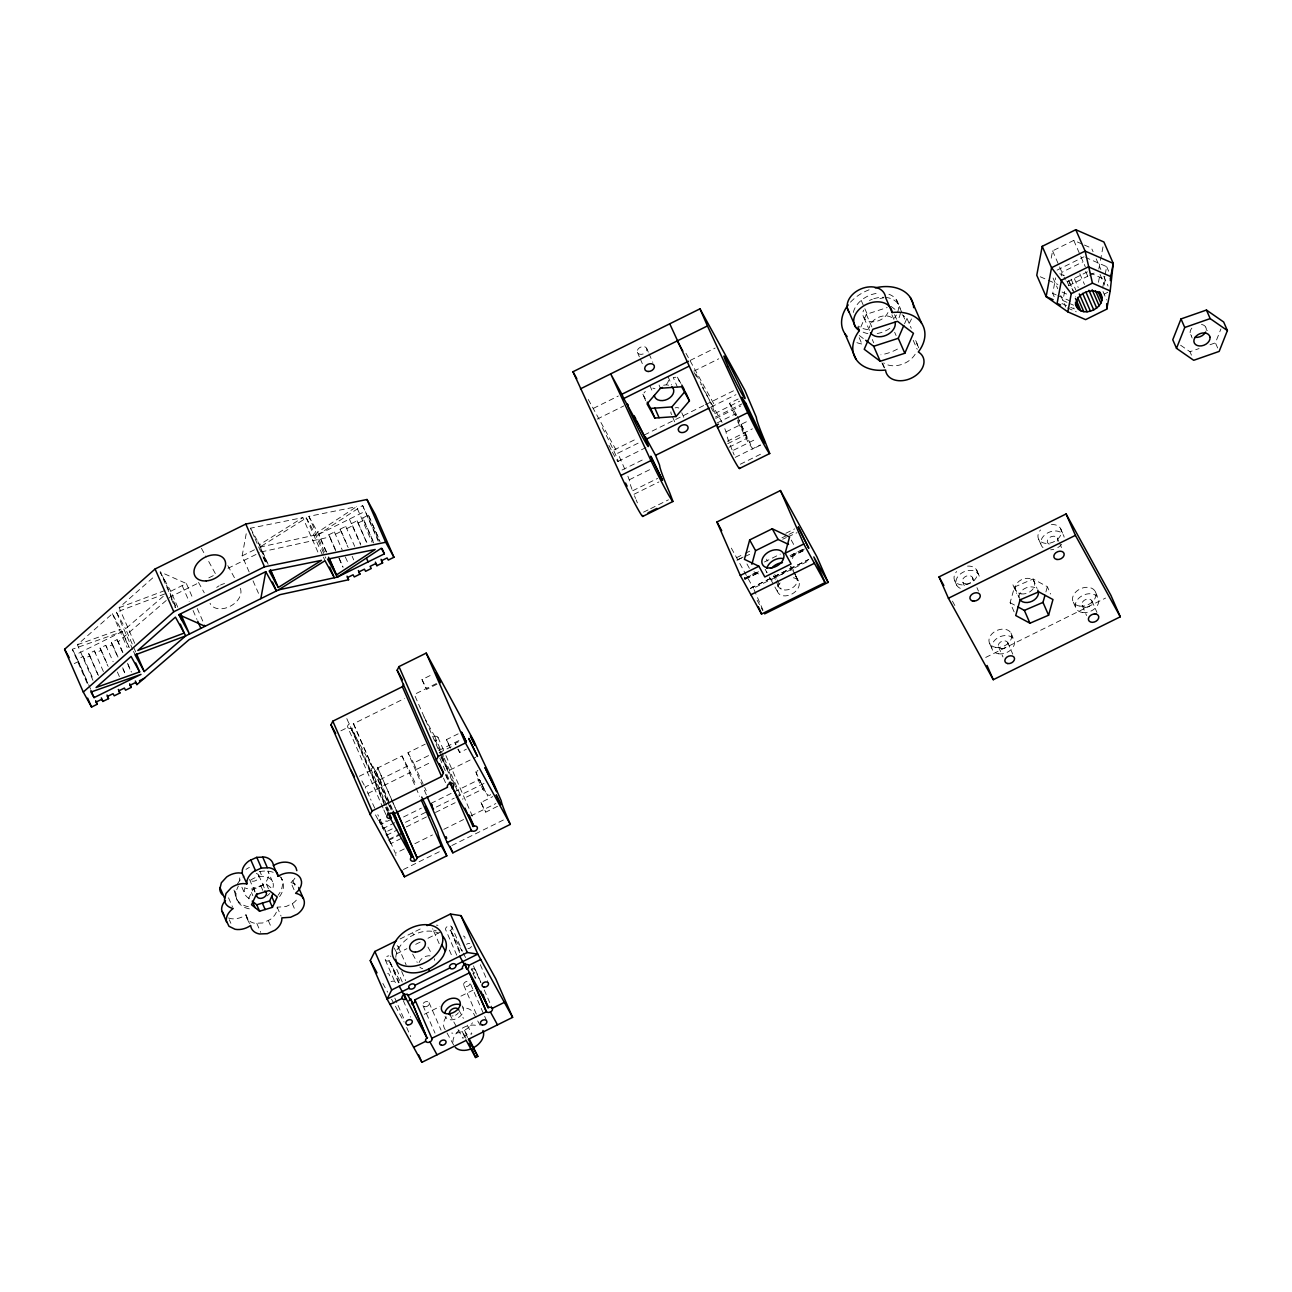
<?xml version="1.0" encoding="UTF-8"?>
<svg xmlns="http://www.w3.org/2000/svg" width="1292" height="1292" viewBox="0 0 1292 1292"><rect width="100%" height="100%" fill="white"/><g stroke="black" fill="none" stroke-linecap="round" stroke-linejoin="round"><path stroke-width="0.75" stroke-dasharray="5 3.75" d="M670.919 411.89L670.903 412.891A5.071 3.666 -23.6 0 0 671.808 414.554M627.88 476.183L629.349 480.22A125.55 5.749 63.7 0 0 632.596 490.928M724.828 428.653L726.12 432.287A125.469 5.749 63.7 0 0 732.338 450.52M249.146 571.92L242.137 555.883L246.384 532.74M1051.22 258.158L1052.592 250.874L1073.765 240.393L1082.631 244.269M1054.175 296.724L1052.705 293.365L1055.629 277.877M1061.249 275.907L1061.943 272.257L1083.1 261.775M1064.624 291.427L1062.912 300.551L1073.555 305.203M1098.83 268.978L1103.174 245.851M1098.458 282.286L1099.815 275.002M1102.641 287.954L1104.838 276.327M1105.193 274.389L1106.646 266.653L1085.781 257.528M1104.208 285.048L1105.241 279.573L1089.269 272.596M792.545 558.532L794.015 553.121M1014.123 611.859L1010.118 602.686L1014.495 587.004L1033.116 579.01L1047.36 586.697L1050.574 594.045M1045.906 591.93L1047.36 586.697M1217.662 347.984L1215.417 342.848L1220.908 328.959M860.827 327.038L866.318 314.311L887.152 307.561M904.562 323.775L906.919 318.316L902.123 314.715M270.949 887.749L266.41 884.099L253.555 887.992L248.742 898.344L250.131 901.541M645.677 400.681L642.867 394.27L645.306 391.428M294.027 889.703L290.926 882.581L293.655 879.884A16.311 11.79 -23.6 0 0 295.626 876.88M92.976 680.367L77.407 644.724L112.404 613.668L120.947 629.156L128.732 646.985M134.707 643.335L119.139 607.692L155.234 575.683M135.692 651.976L125.566 628.8L164.084 595.628M122.901 652.508L118.218 641.817L170.447 596.856L198.354 583.031M326.198 551.878L317.638 532.272L356.511 506.706L372.08 542.349M326.537 552.136L318.753 534.307L362.6 505.479L378.911 541.364M268.138 564.329L259.579 544.723L302.829 517.591L318.397 553.234M266.055 561.39L259.821 547.13L306.317 517.963L315.7 534.969L325.81 558.144M467.591 1037.476L464.458 1030.305L467.026 1028.723A16.376 11.289 -28.8 0 0 472.436 1022.779M177.795 607.272L170.786 591.219L186.355 583.516L193.364 599.553M242.137 555.883L257.706 548.179M208.82 577.847L215.796 574.391L207.172 558.709M228.006 568.335L259.417 552.782M87.824 683.371L75.372 654.85L122.288 631.61L129.297 647.663M318.753 534.307L365.668 511.067M118.218 641.817L117.039 639.669L111.37 642.479L112.549 644.627L106.881 647.437L105.702 645.289L100.033 648.1L101.212 650.247L95.543 653.058L94.364 650.91L88.696 653.72L89.875 655.851L84.206 658.662L83.027 656.53L77.358 659.324L87.872 682.854M335.726 550.86L328.733 534.823L334.402 532.013L335.581 534.161L341.25 531.351L340.071 529.203L345.739 526.409L346.918 528.541L352.587 525.731L351.408 523.599L357.077 520.789L366.815 542.527M373.646 542.931L362.745 517.979L368.414 515.169L379.719 540.476M74.29 663.587L78.537 661.472M358.255 522.937L363.924 520.127L362.745 517.979M593.448 408.337L618.351 395.998M690.219 360.403L715.122 348.065M597.162 419.109L623.858 405.898M693.852 371.143L718.756 358.805M614.104 449.939L637.231 438.489M644.337 434.968L703.672 405.575M705.48 404.687L733.985 390.555M624.795 469.109L617.834 453.201L639.346 442.542M711.02 407.045L735.956 394.69M734.631 414.974L729.528 403.282L738.168 399.002M617.931 461.438L646.404 447.339M714.783 413.537L739.686 401.198M715.348 417.09L742.028 403.879M715.72 418.414L740.768 406.011M622.033 470.046L645.16 458.595M717.028 423.001L735.164 414.021L736.327 415.653M629.43 479.72L652.557 468.253M726.201 431.786L747.535 421.208M1057.082 270.125L1084.053 256.769M727.348 441.266L752.396 428.847M632.741 490.734L657.644 478.411M727.735 443.689L745.872 434.71L738.766 420.078M634.001 494.271L658.904 481.948M728.995 447.226L747.131 438.246L745.872 434.71M1087.493 271.821L1066.336 282.302L1064.14 277.279M733.598 450.181L757.096 438.553M1068.436 285.79L1087.864 276.165M1089.64 275.293L1094.938 272.66M735.196 457.384L760.1 445.046M737.716 421.741L748.456 442.833L752.784 448.97L761.424 444.69M643.545 512.165L648.891 509.516M650.667 508.644L668.448 499.826M740.316 464.232L763.443 452.781M1104.289 294.043L1107.809 292.299M436.987 684.211L426.78 689.266L424.115 684.421L422 679.576L432.206 674.521M386.776 800.071L353.491 723.762L404.412 698.536M340.894 730.82L347.806 727.396A3.375 2.439 -23.6 0 0 352.005 728.042L385.646 805.045M436.438 683.5L414.328 694.45A3.375 2.439 -23.6 0 0 413.327 693.578M384.741 805.481L351.101 728.494L352.005 728.042M736.44 557.74L743.498 554.236M745.258 553.364L752.315 549.875M785.843 533.273L794.661 528.896M743.142 557.062L736.085 560.55L743.255 557.272M781.951 537.827L787.248 535.211M789.008 534.339L794.305 531.723M764.428 561.988L780.303 554.123M744.24 578.332L758.339 571.355M790.09 555.625L802.445 549.504M758.517 571.726L744.402 578.719L744.741 579.51L758.856 572.518M792.028 555.124L804.383 549.003M790.607 556.804L804.722 549.811M744.612 578.961L759.325 572.566M791.075 556.852L803.43 550.731M389.28 803.285L373.259 766.624L372.354 767.077L351.101 728.494M454.558 784.341L433.741 736.666L434.645 736.23L423.049 715.17M359.321 776.266L371.418 770.274A3.375 2.439 -23.6 0 0 375.617 770.92L383.143 785.907M426.36 794.887L407.949 752.719L425.23 744.16M392.235 800.911L377.813 767.916L402.006 755.933L410.371 772.422A80.411 3.682 63.7 0 0 415.636 784.034M750.329 588.377L808.534 559.533M750.571 588.377L808.792 559.549M450.294 747.939L446.418 739.67L458.175 733.84M763.023 610.212L753.414 588.215L809.858 560.26M369.254 796.147A80.411 3.682 63.7 0 1 368.026 793.401L365.232 786.973L407.561 766.011M423.178 784.244A84.125 3.844 63.7 0 1 416.412 769.434L413.602 763.007L429.768 755.013M438.747 750.555L460.291 739.896M455.688 744.741L455.22 743.401L460.259 740.914M439.151 752.768L451.231 746.776M368.026 793.401L410.371 772.422M416.412 769.434L430.769 762.312M457.788 749.118L459.71 752.493L466.428 749.166M440.943 757.29L448.13 770.936L475.731 757.257M490.621 794.58C486.6 800.572 471.241 769.951 478.654 770.355M401.182 838.46L390.814 843.595L378.895 820.194L384.079 817.626M378.895 820.194L381.108 823.343L386.292 820.775M391.121 819.338L380.752 824.474L374.922 813.879M403.589 816.948L421.386 808.146M430.995 803.382L452.491 792.739M454.283 791.851L479.364 779.415L483.854 788.508L462.358 799.15M382.626 828.737L394.722 822.746M404.251 848.941L395.417 853.301L386.082 831.919L393.139 828.414M405.478 822.31L428.411 810.94M436.26 807.064L454.219 798.165M456.011 797.277L484.742 783.049M390.814 843.595L387.067 835.036L397.435 829.9M406.302 826.912L429.428 815.462M435.469 812.474L455.188 802.703M388.94 839.316L401.037 833.324M388.585 840.446L400.681 834.454M497.533 806.305L485.776 812.135L483.111 807.29L480.995 802.445L492.753 796.615M414.829 843.692L432.465 834.955M443.802 829.335L463.553 819.548M470.74 815.995L495.87 803.543M403.427 869.516L440.475 851.17M451.845 845.533L503.912 819.742M400.068 938.977L423.453 927.398M985.715 657.434L1105.581 598.067M396.386 953.9L406.915 948.683M415.701 944.339L420.966 941.723M427.991 938.25L442.025 931.29M398.517 982.873L389.506 960.586L399.115 982.582M459.597 952.624L450.585 930.321L462.181 951.364M424.277 1014.301L439.974 1006.516M460.921 996.148L473.13 990.092M745.064 556.448L752.235 553.17M782.726 539.216L786.311 537.569M788.104 536.761L797.067 532.659M745.08 579.623L744.418 577.362M466.008 1038.267L462.229 1031.404L459.435 1032.486A16.376 11.289 -28.8 0 1 451.683 1033.051M132.753 649.585L116.409 612.166L167.056 593.076M119.139 607.692L165.521 590.299M77.407 644.724L120.947 629.156M87.081 683.129L72.287 649.262L122.288 631.61M1180.581 345.206L1189.98 351.731L1199.057 348.565M1209.974 344.754L1215.417 342.848M259.821 547.13L315.7 534.969M261.162 551.926L329.912 536.971L336.13 551.232M254.363 537.101L250.47 528.202L302.829 517.591M324.437 552.007L308.869 516.364L356.511 506.706M680.9 383.433L677.444 377.151L673.229 377.442L677.428 387.067M228.539 917.966L230.38 918.58A16.263 11.757 -23.6 0 0 245.981 914.768A16.263 11.757 -23.6 0 0 254.718 923.279L262.664 922.989L270.319 919.468A16.263 11.757 -23.6 0 0 277.182 907.178L285.903 906.58L292.783 903.383A16.263 11.757 -23.6 0 0 298.097 897.585M668.562 385.226L667.964 385.048A10.142 7.332 -23.6 0 0 662.974 385.404M652.831 388.117L654.996 388.747M1084.408 245.044L1091.498 248.145L1093.064 251.698M1059.811 273.759L1065.141 276.084M1040.286 276.779L1057.873 284.466M1062.056 292.04L1067.386 294.366M1052.705 293.365L1056.194 294.883M1057.922 295.642L1073.571 302.49M1061.943 303.555L1068.968 306.624M1070.729 307.383L1074.25 308.933L1072.699 305.364M1067.531 307.981L1076.236 311.776M175.744 607.579L160.16 571.936L186.355 583.516M753.947 571.791L761.182 575.231M1010.118 602.686L1016.449 606.11M890.931 306.333L895.727 309.918M859.293 335.5L864.09 339.102M747.131 438.246L737.554 420.062M422 679.576L426.78 689.266M455.22 743.401L456.06 744.741M446.418 739.67L450.698 747.939M475.634 771.857L487.601 796.066M483.854 788.508L479.364 779.415M480.995 802.445L485.776 812.135M729.528 403.282L736.537 414.7M770.29 578.671L773.973 585.341M774.893 587.004L777.671 592.011M952.43 601.135L955.289 606.336M791.253 540.056L794.628 546.193M685.971 353.281L714.605 405.268M722.083 422.371L700.587 384.241M694.111 372.484L696.889 377.522M746.954 563.958L749.489 568.545M731.337 548.131L753.414 588.215M757.128 600.279L762.748 610.486M642.867 394.27L646.339 400.552M588.248 399.47L617.834 453.201M328.733 534.823L329.912 536.971M308.869 516.364L317.638 532.272M407.949 752.719L413.602 763.007M250.47 528.202L259.579 544.723M353.491 723.762L388.294 803.236M392.445 809.406L375.617 770.92A3.375 2.439 -23.6 0 0 377.458 767.27L377.813 767.916M346.805 718.61L385.678 806.256M463.15 953.125L466.041 958.389M361.857 780.852L365.232 786.973M227.796 565.654L234.514 577.831M480.139 1025.315L473.518 1013.316A16.376 11.289 -28.8 0 0 462.261 1007.97M427.943 947.084L431.641 953.771M458.676 1009.763L463.392 1018.338M467.171 1025.186L471.887 1033.762M201.407 548.26L206.203 556.981M464.458 1030.305L468.237 1037.153M449.6 1014.252L462.827 1038.267M412.632 954.077L417.235 962.427M453.637 1044.986L444.19 1027.851A16.376 11.289 -28.8 0 1 447.597 1015.237M198.516 582.369L204.265 592.818M394.125 948.037L396.789 952.85M388.908 960.877L400.488 981.92M160.16 571.936L170.786 591.219M382.836 983.406L387.665 992.191M391.541 999.217L394.448 1004.482M395.417 1006.242L404.121 1022.037M116.409 612.166L125.566 628.8M72.287 649.262L75.372 654.85M795.178 574.843L790.591 566.51A11.854 8.172 -28.8 0 1 790.817 570.951M796.082 576.507L798.827 581.513M765.139 569.288L767.012 572.727A11.854 8.172 -28.8 0 1 766.527 570.612M441.848 757.306L448.13 770.936M737.441 416.46L752.784 448.97M381.108 823.343L387.067 835.036M458.289 749.134L459.71 752.493M1201.463 324.47A8.43 6.089 -23.6 0 1 1205.759 327.151L1207.261 330.574M1191.886 328.12A8.43 6.089 -23.6 0 0 1190.158 333.11L1192.161 338.052M1189.98 351.731L1191.466 355.155M1106.646 266.653L1111.039 276.698M1096.181 258.836L1100.849 269.527M1103.772 276.23L1108.068 286.049M1100.025 274.485L1103.917 283.384M1103.013 291.556L1106.679 299.938M1073.765 240.393L1079.999 254.637M1080.774 256.43L1085.296 266.798M1085.668 271.498L1088.785 278.62M1079.805 273.743L1084.473 284.434M1074.33 278.62L1078.222 287.535M1071.1 279.137L1075.768 289.844M1069.34 281.753L1073.232 290.652M1068.468 280.429L1075.477 296.466M1066.837 280.913L1069.954 288.035M1052.592 250.874L1058.826 265.135M1059.601 266.911L1063.397 275.6M1053.061 278.022L1057.728 288.714M1060.716 295.513L1065.738 307.028M1095.18 591.332L1097.99 597.744M1060.603 528.557L1063.413 534.969M1091.885 600.78L1096.973 612.424M1057.308 537.989L1058.762 541.316M1059.488 542.979L1062.395 549.633M1082.212 605.56L1086.572 615.541M1073.313 602.169L1076.107 608.58M1038.72 539.394L1041.53 545.805M1033.116 579.01L1037.072 588.49M906.919 318.316L911.28 328.297M918.709 347.774L915.398 340.216A20.026 14.487 -23.6 0 1 917.175 349.292M896.47 299.922L902.51 314.053M903.237 315.716L904.691 319.043M913.234 340.329L916.868 348.646M1014.495 587.004L1019.291 598.002M1012.928 584.84L1016.659 593.399M894.565 314.65L896.745 319.641M891.916 314.828L894.096 319.818A13.518 9.771 -23.6 0 0 880.094 316.718A13.518 9.771 -23.6 0 0 869.371 327.845M894.662 332.238L896.115 335.565M1010.974 633.048L1013.784 639.459M861.215 300.422L864.122 307.076M864.849 308.74L867.756 315.393M866.318 314.311L872.132 327.619M976.704 570.111L978.561 574.391M1007.679 642.479L1012.767 654.123M863.977 317.832L870.517 332.803M872.278 339.505L873.731 342.832M882.662 363.375L885.569 370.029M881.919 362.794L884.099 367.784M972.456 577.411L973.958 580.835M976.946 587.682L978.448 591.106M998.603 646.969L1002.963 656.95M859.148 337.632L862.055 344.286M989.704 643.577L992.514 649.989M962.782 582.207L964.284 585.631M954.82 580.948L956.694 585.228M791.851 566.703L793.45 570.37M794.257 572.195L796.647 577.702M774.78 574.439L776.395 578.105M777.186 579.947L781.192 589.104M773.698 575.683L775.313 579.349M776.104 581.19L778.511 586.681M677.444 377.151L680.238 383.562M667.98 376.521L671.646 384.919M681.772 412.729L684.017 417.865M646.824 348.711L648.326 352.135M649.068 353.846L652.815 362.406M659.065 385.048L660.454 388.262M672.696 417.235L674.941 422.355M637.344 352.231L639.588 357.351M640.331 359.063L642.576 364.199M649.844 385.5L652.767 392.235M368.414 515.169L380.09 541.897M362.6 505.479L378.168 541.122M363.924 520.127L374.05 543.286M357.077 520.789L366.411 542.172M352.587 525.731L360.371 543.561M349.421 519.126L360.743 544.982M345.739 526.409L354.702 546.371M437.94 737.312L445.159 753.817M445.95 755.642L472.387 816.14M434.645 736.23L443.463 756.385M444.254 758.226L461.082 796.712M455.365 786.166L459.371 795.339M415.136 696.275L453.573 784.276M341.25 531.351L348.259 547.388M352.151 556.303L353.701 559.872M340.071 529.203L347.855 547.033M439.829 758.129L449.519 780.643M446.128 775.087L449.325 782.419M445.369 774.457L448.566 781.789M443.527 778.107L445.918 783.598M334.402 532.013L342.186 549.843M345.303 556.965L348.808 564.459M339.247 558.354L343.139 567.269M338.843 557.999L342.735 566.913M306.317 517.963L322.677 555.382M323.452 557.175L325.003 560.728M402.006 755.933L419.625 796.26M480.301 964.688L488.311 983.018M475.44 969.856L481.044 982.679M484.258 990.011L492.268 1008.358M473.453 965.851L480.672 982.356M471.838 968.903L475.844 978.076M475.246 978.367L471.241 969.21A3.375 2.439 -23.6 0 1 475.569 970.147A3.375 2.439 -23.6 0 1 472.775 973.813M456.754 955.208L445.788 929.982A3.375 2.439 -23.6 0 1 447.63 926.332A3.375 2.439 -23.6 0 1 451.829 926.978L462.245 950.815M450.585 930.321L460.194 952.317M393.043 802.752L395.433 808.243M377.458 767.27L395.885 809.438M470.676 984.278L486.68 1020.938M390.087 805.126L391.686 808.792M389.086 805.061L392.3 812.393M387.568 801.912L391.137 809.923M386.631 805.094L371.418 770.274A3.375 2.439 -23.6 0 1 373.259 766.624M387.439 806.935L389.037 810.601M449.341 950.104L452.539 957.437M386.437 806.87L388.052 810.536M386.486 808.081L388.892 813.589M463.812 985.441L476.635 1014.769M385.533 807.322L387.132 810.988M383.046 808.065L347.806 727.396A3.375 2.439 -23.6 0 1 349.647 723.762A3.375 2.439 -23.6 0 1 353.846 724.408M383.837 809.89L386.243 815.397M433.676 931.112L439.296 943.935M257.916 541.703L267.25 563.086M263.503 557.272L265.829 562.618M255.138 538.893L262.147 554.93M262.938 556.707L265.264 562.052M462.229 1031.404L466.154 1040.383M412.665 932.743L413.602 934.875M253.038 580.835L258.497 593.319M429.041 1002.657L441.057 1030.16M398.114 946.503L406.108 964.833M423.001 1005.661L435.016 1033.148M401.667 971.487L405.672 980.66M396.725 969.339L402.555 982.598M403.298 1000.606L410.517 1017.095M385.307 959.94L395.707 983.761M394.851 998.102L397.258 1003.593M398.049 1005.434L403.669 1018.258M406.689 1027.463L410.695 1036.636M197.256 608.467L204.265 624.504M182.172 585.583L189.181 601.636M193.073 610.535L196.965 619.449M163.018 577.12L176.261 607.418M171.222 598.632L175.114 607.547M292.864 880.676L295.981 887.798M282.189 879.884L281.252 877.736A24.71 17.862 -23.6 0 1 277.99 895.34M292.283 903.673L295.384 910.795M272.564 881.725L267.896 871.034A15.165 10.966 -23.6 0 1 262.244 885.262A15.165 10.966 -23.6 0 1 244.543 887.749M277.182 907.178L281.075 916.093M266.41 884.099L268.51 888.912M259.821 871.293L261.307 874.716M258.739 875.233L264.715 888.912M260.806 885.795L262.922 890.608M268.332 920.631L271.449 927.753M253.555 887.992L254.96 891.189M249.501 879.464L255.477 893.143M251.455 892.497L252.861 895.711M241.895 887.216L245.012 894.355M256.817 923.425L260.709 932.339M133.528 651.378L135.095 654.931M245.981 914.768L249.873 923.683M246.788 917.756L249.13 923.102M233.965 890.091L235.37 893.305M112.404 613.668L127.197 647.534M236.323 898.328L237.26 900.476M127.569 663.2L131.461 672.115M117.039 639.669L122.498 652.153M127.94 664.621L131.057 671.759M228.523 897.779L232.415 906.693M112.549 644.627L118.008 657.095M122.675 667.786L125.017 673.148M111.37 642.479L117.604 656.74M123.047 669.208L124.613 672.777M229.314 919.742L230.88 923.312M105.702 645.289L113.115 661.698M117.378 672.018L119.72 677.363M101.212 650.247L108.221 666.284M100.033 648.1L107.817 665.913M94.364 650.91L103.715 672.292M89.875 655.851L98.434 675.458M88.696 653.72L98.031 675.102M83.027 656.53L93.557 680.06M88.663 684.647L90.989 689.993M735.616 415.636L735.164 414.021M1205.759 327.151L1206.26 328.669A8.43 6.089 -23.6 0 1 1206.227 330.332M897.423 349.082A37.533 27.132 -23.6 0 1 880.902 354.799M879.917 298.581A37.533 27.132 -23.6 0 1 883.712 297.822M911.474 318.946A37.533 27.132 -23.6 0 1 907.097 326.311M861.699 343.979A37.533 27.132 -23.6 0 1 856.838 342.622M850.491 302.166A37.533 27.132 -23.6 0 1 871.502 288.956M887.943 312.535A13.518 9.771 -23.6 0 1 871.276 321.724A13.518 9.771 -23.6 0 1 863.573 310.145M915.156 354.234A20.026 14.487 -23.6 0 1 883.728 362.939M888.912 294.253A23.74 17.151 -23.6 0 1 897.165 313.455M896.406 315.022A23.74 17.151 -23.6 0 1 894.403 318.107M867.885 329.589A23.74 17.151 -23.6 0 1 858.243 326.085M853.318 312.438A23.74 17.151 -23.6 0 1 877.833 293.171M900.346 312.922A23.74 17.151 -23.6 0 1 899.038 317.719M889.817 328.394A23.74 17.151 -23.6 0 1 875.556 333.788M867.917 333.611A23.74 17.151 -23.6 0 1 861.441 331.269M869.435 300.503A23.74 17.151 -23.6 0 1 872.294 299.26M873.747 298.759A23.74 17.151 -23.6 0 1 883.615 297.257M885.504 297.37A23.74 17.151 -23.6 0 1 900.104 308.32M1191.692 335.888A8.43 6.089 -23.6 0 1 1190.659 334.628M1049.217 544.174A5.41 3.908 -23.6 0 1 1048.151 538.958A5.41 3.908 -23.6 0 1 1054.966 536.358A5.41 3.908 -23.6 0 1 1057.227 541.122M1051.43 524.552A12.226 8.834 -23.6 0 1 1060.797 534.807A12.226 8.834 -23.6 0 1 1044.033 543.108A12.226 8.834 -23.6 0 1 1040.496 529.962M1061.636 544.4A12.226 8.834 -23.6 0 1 1056.743 548.147M1053.755 549.278A12.226 8.834 -23.6 0 1 1050.703 549.811M1042.999 547.63A12.226 8.834 -23.6 0 1 1048.2 532.643A12.226 8.834 -23.6 0 1 1064.14 537.165M967.53 566.106A12.226 8.834 -23.6 0 1 976.881 576.361A12.226 8.834 -23.6 0 1 960.117 584.662A12.226 8.834 -23.6 0 1 956.581 571.532M960.295 588.377A12.226 8.834 -23.6 0 1 963.347 572.065A12.226 8.834 -23.6 0 1 979.239 578.994M1019.065 597.372A10.142 7.332 -23.6 0 1 1024.039 588.91A10.142 7.332 -23.6 0 1 1034.827 587.585M795.42 576.184A10.142 7.332 -23.6 0 1 794.322 586.407A10.142 7.332 -23.6 0 1 781.498 589.297L779.738 588.199A10.142 7.332 -23.6 0 1 777.897 584.872M772.438 580.06A11.854 8.172 -28.8 0 1 769.37 577.007M767.303 561.019A10.142 7.332 -23.6 0 1 766.689 559.194M785.762 571.339A11.854 8.172 -28.8 0 1 772.438 576.49M793.417 577.766A11.822 8.156 -28.8 0 1 797.552 589.12A11.822 8.156 -28.8 0 1 781.45 595.354A11.822 8.156 -28.8 0 1 780.126 582.902M395.788 957.404A27.019 18.637 -28.8 0 1 396.386 953.819L398.679 948.36A27.019 18.637 -28.8 0 1 438.279 933.05M463.667 1038.074A5.071 3.488 -28.8 0 1 471.532 1034.181M458.337 1012.686A5.071 3.488 -28.8 0 1 455.527 1015.221M453.072 1015.916A5.071 3.488 -28.8 0 1 451.909 1015.867M452.959 1042.063A16.376 11.289 -28.8 0 1 461.89 1028.4A16.376 11.289 -28.8 0 1 478.734 1026.252M389.506 960.586A3.375 2.439 -23.6 0 1 385.097 959.326A3.375 2.439 -23.6 0 1 388.811 955.838M390.345 956.064A3.375 2.439 -23.6 0 1 390.943 956.435M451.829 926.978A3.375 2.439 -23.6 0 1 449.987 930.628M463.295 936.054A3.375 2.326 -28.8 0 1 464.91 938.396M387.697 973.506A3.375 2.326 -28.8 0 1 389.312 975.848M462.165 1006A10.142 6.993 -28.8 0 1 458.095 1017.789A10.142 6.993 -28.8 0 1 445.062 1016.497M434.403 958.777A8.446 5.814 -28.8 0 1 434.645 960.327M422.726 968.645A8.446 5.814 -28.8 0 1 419.852 967.078M419.109 962.556A8.446 5.814 -28.8 0 1 430.753 955.902M470.046 983.713A3.375 2.439 -23.6 0 1 465.282 986.458A3.375 2.439 -23.6 0 1 464.7 982.437A3.375 2.439 -23.6 0 1 469.868 982.437M471.451 946.471A3.375 2.439 -23.6 0 1 467.979 948.635M466.557 944.339A3.375 2.439 -23.6 0 1 469.771 943.451M397.112 945.631A3.375 2.439 -23.6 0 1 398.194 948.118A3.375 2.439 -23.6 0 1 395.433 950.46M391.088 981.629A3.375 2.439 -23.6 0 1 394.884 981.758A3.375 2.439 -23.6 0 1 394.803 984.875M436.26 930.24A3.375 2.439 -23.6 0 1 433.886 930.143M432.885 929.271A3.375 2.439 -23.6 0 1 432.675 928.673M436.389 925.169A3.375 2.439 -23.6 0 1 437.94 925.411M668.545 380.332A10.142 7.332 -23.6 0 1 664.686 386.066M643.174 353.976A5.071 3.666 -23.6 0 1 637.327 350.584A5.071 3.666 -23.6 0 1 645.015 346.87A5.071 3.666 -23.6 0 1 644.369 353.41M675.199 407.868A5.071 3.666 -23.6 0 1 678.784 408.014M637.392 502.863A125.55 5.749 63.7 0 1 636.149 499.875M635.567 498.454A125.55 5.749 63.7 0 1 634.469 495.757M602.266 427.604A23.644 1.082 63.7 0 1 616.898 457.804A23.644 1.082 63.7 0 1 612.02 451.409M611.181 449.794A23.644 1.082 63.7 0 1 608.5 444.577M710.858 407.319A23.644 1.082 63.7 0 0 710.616 402.959L708.21 397.855A23.644 1.082 63.7 0 0 702.783 386.873M695.871 374.002A23.644 1.082 63.7 0 1 701.895 385.113M734.163 454.929A125.469 5.749 63.7 0 1 732.919 451.942M386.082 831.919A80.411 3.682 63.7 0 1 377.797 814.671M374.745 808.146A80.411 3.682 63.7 0 1 370.546 799.005M395.933 855.53A86.338 3.957 63.7 0 1 395.675 854.626M426.215 790.752A84.125 3.844 63.7 0 1 424.68 787.458M433.741 736.666A3.375 2.439 -23.6 0 1 438.069 737.603A3.375 2.439 -23.6 0 1 435.275 741.269M279.427 876.057A24.71 17.862 -23.6 0 1 278.927 897.488M249.291 908.857A24.71 17.862 -23.6 0 1 238.39 886.054M259.627 871.599A24.71 17.862 -23.6 0 1 273.71 872.488M248.355 906.726A24.71 17.862 -23.6 0 1 235.483 888.896M237.453 883.922A24.71 17.862 -23.6 0 1 244.269 876.073M250.648 880.127A15.165 10.966 -23.6 0 1 266.83 877.01A15.165 10.966 -23.6 0 1 273.08 887.507M269.77 893.45A15.165 10.966 -23.6 0 1 266.911 895.954M249.227 898.457A15.165 10.966 -23.6 0 1 244.495 888.557M290.926 882.581A16.263 11.757 -23.6 0 1 298.84 888.105M256.252 873.505A5.087 3.666 -23.6 0 1 257.802 879.158A5.087 3.666 -23.6 0 1 250.067 880.24M239.585 880.886A15.165 10.966 -23.6 0 1 239.811 877.866M245.981 869.419A15.165 10.966 -23.6 0 1 249.388 867.449M240.264 588.28A16.893 11.644 -28.8 0 1 229.815 606.465A16.893 11.644 -28.8 0 1 210.031 603.267M216.717 587.392A16.893 11.644 -28.8 0 1 219.172 585.777M220.48 585.082A16.893 11.644 -28.8 0 1 224.55 583.516M1084.973 607.288A5.41 3.908 -23.6 0 0 1092.208 601.749A5.41 3.908 -23.6 0 0 1083.972 600.473A5.41 3.908 -23.6 0 0 1084.973 607.288M965.544 583.936A5.41 3.908 -23.6 0 0 972.795 578.38A5.41 3.908 -23.6 0 0 964.543 577.12A5.41 3.908 -23.6 0 0 965.544 583.936M1001.187 648.584A5.071 3.666 -23.6 0 0 1007.986 643.384A5.071 3.666 -23.6 0 0 1000.266 642.205A5.071 3.666 -23.6 0 0 1001.187 648.584M995.761 647.373A11.886 8.592 -23.6 0 0 1011.684 635.179A11.886 8.592 -23.6 0 0 993.58 632.402A11.886 8.592 -23.6 0 0 995.761 647.373M998.554 653.784A11.886 8.592 -23.6 0 0 1014.495 641.591A11.886 8.592 -23.6 0 0 996.374 638.813A11.886 8.592 -23.6 0 0 998.554 653.784M1079.531 606.061A12.226 8.834 -23.6 0 0 1095.923 593.529A12.226 8.834 -23.6 0 0 1077.286 590.67A12.226 8.834 -23.6 0 0 1079.531 606.061M1082.341 612.489A12.226 8.834 -23.6 0 0 1098.717 599.94A12.226 8.834 -23.6 0 0 1080.096 597.082A12.226 8.834 -23.6 0 0 1082.341 612.489M1021.1 593.868A10.142 7.332 -23.6 0 0 1034.682 583.467A10.142 7.332 -23.6 0 0 1019.226 581.093A10.142 7.332 -23.6 0 0 1021.1 593.868M424.713 1006.726A3.375 2.439 -23.6 0 0 429.251 1003.27A3.375 2.439 -23.6 0 0 424.099 1002.479A3.375 2.439 -23.6 0 0 424.713 1006.726"/><path stroke-width="1.5" d="M1075.364 303.83C1080.096 321.337 1110.749 306.592 1099.557 291.847M1110.199 290.91L1113.252 263.39L1103.901 241.992L1075.768 229.701L1042.208 246.336L1036.765 275.244L1046.116 296.627L1067.854 311.873L1085.603 319.625L1106.759 309.143L1110.199 290.91L1092.451 283.158L1071.278 293.639L1067.854 311.873M246.756 884.003L246.998 880.74A16.36 11.838 -23.6 0 1 253.62 871.616L261.307 868.062L269.301 867.756A16.36 11.838 -23.6 0 1 278.135 876.267A16.311 11.79 -23.6 0 1 300.665 878.544L301.504 881.354A16.311 11.79 -23.6 0 1 298.339 890.576L295.593 893.273A16.263 11.757 -23.6 0 1 297.451 914.074L290.587 917.272L281.85 917.869A16.263 11.757 -23.6 0 1 274.986 930.175L267.331 933.68L259.385 933.971A16.263 11.757 -23.6 0 1 250.648 925.46A16.263 11.757 -23.6 0 1 235.063 929.271L228.959 926.267L226.326 920.76A16.263 11.757 -23.6 0 1 233.19 908.47A16.263 11.757 -23.6 0 1 224.469 899.975L226.019 893.45L231.333 887.669A16.263 11.757 -23.6 0 1 243.058 883.583L246.934 883.873L242.089 873.166M260.822 598.664L265.764 571.662L178.845 614.701L189.472 634.001L180.912 614.394M1110.345 278.814L1113.252 263.39L1085.119 251.084L1075.768 229.701M1110.312 280.574L1111.039 276.698L1088.445 266.83L1061.475 280.186L1057.098 303.41L1060.587 304.944M749.667 539.943L744.418 559.355L758.888 566.235L764.799 576.959L791.092 563.942L785.181 553.218L789.557 537.004L772.245 528.767L749.667 539.943L755.578 550.667L751.896 564.249M1048.587 615.218L1052.964 599.536L1038.72 591.849L1020.099 599.827L1015.722 615.525L1029.966 623.212L1048.587 615.218L1042.983 602.395L1044.937 595.418M1181.001 318.93L1172.765 339.764L1176.495 348.323L1193.711 360.29L1219.163 351.408L1227.4 330.574L1223.669 322.015L1206.453 310.048L1181.001 318.93L1184.748 327.49L1176.495 348.323M904.82 353.265L913.46 333.288L897.472 321.304L872.859 329.282L864.235 349.276L880.223 361.259L904.82 353.265L898.279 338.294L903.77 325.584M252.231 901.154L256.769 904.804L269.624 900.928L273.08 893.483M272.418 907.339L277.247 896.987L269.22 890.511L256.365 894.403L251.536 904.755L259.563 911.215L272.418 907.339L269.624 900.928M421.725 797.051A80.411 3.682 63.7 0 0 428.411 810.94L437.762 832.339A86.338 3.957 63.7 0 0 443.996 849.425L446.806 855.837L404.477 876.8L370.223 814.638L330.978 724.812L332.819 721.178L402.377 686.73L403.605 684.292M370.223 814.638L372.064 811.005L441.622 776.557L443.463 772.907L436.373 760.051L397.145 670.225L398.986 666.591L426.198 653.106L473.873 740.978A84.125 3.844 63.7 0 0 491.913 779.496L501.264 800.878A83.56 3.828 63.7 0 0 507.514 817.965L510.308 824.377L452.846 852.833L447.193 842.546L427.168 796.728M436.373 760.051L438.23 756.401L465.443 742.932L426.198 653.106M469.174 1038.881L477.83 1056.42L475.601 1057.534L466.154 1040.383L421.903 1062.299L387.067 999.071L370.255 960.57L374.858 951.461L396.466 940.77M477.83 1056.42L468.382 1039.285L512.617 1017.369L477.798 954.126L467.284 952.511L391.686 989.963L387.067 999.071L409.031 988.186M647.195 402.119L650.667 408.417L671.84 406.932L685.228 391.282M689.427 400.908L681.643 386.76L660.454 388.262L647.066 403.895L654.866 418.043L676.039 416.541L689.427 400.908L685.939 392.897M64.6 649.278L155.088 568.997L245.803 524.051L366.993 499.503L375.261 514.507L393.947 557.272L388.278 560.082L387.099 557.95L381.431 560.744L382.61 562.892L376.941 565.702L375.762 563.554L370.093 566.364L371.272 568.512L365.604 571.322L364.425 569.174L358.756 571.985L359.935 574.133L354.266 576.943L353.087 574.795L347.419 577.605L348.598 579.753L279.847 594.691L189.133 639.637L136.92 684.598L135.725 682.451L130.056 685.261L131.251 687.392L125.566 690.203L124.387 688.071L118.719 690.865L119.898 693.013L114.229 695.823L113.05 693.675L107.381 696.485L108.56 698.633L102.892 701.443L101.713 699.295L96.044 702.105L97.223 704.253L91.554 707.063L83.286 692.06L64.6 649.278L69.187 657.612M83.286 692.06L173.774 611.762L264.505 566.833L385.694 542.269L393.947 557.272M180.315 624.149L184.207 633.064L137.824 650.474L175.421 617.124L185.741 635.858L135.095 654.931L144.252 671.565L185.741 635.858L278.507 589.895L325.003 560.728L334.386 577.75M278.264 587.489L321.514 560.357L269.156 570.967L278.264 587.489L270.48 569.675M473.906 1047.441L476.473 1045.874A16.376 11.289 -28.8 0 0 482.966 1030.467M645.273 436.664L655.561 455.333L659.598 465.249A125.55 5.749 63.7 0 0 669.676 492.688L672.971 501.457L642.738 516.429A37.242 1.712 63.7 0 1 624.327 483.014L572.97 371.741L699.973 308.836L744.854 390.281L756.353 417.316A125.469 5.749 63.7 0 0 764.396 439.942L769.741 453.524L739.492 468.495A37.242 1.712 63.7 0 1 721.081 435.081L669.74 323.808M580.447 388.86L707.451 325.939L699.973 308.836M709.147 408.062L646.21 439.248L623.778 398.517L621.904 394.238L688.426 361.292M623.778 398.517L688.507 366.46M94.058 697.632L140.989 674.392L90.973 692.044L94.058 697.632L90.941 690.509M382.028 548.502L384.37 553.848L337.438 577.088L278.507 589.895M139.439 680.739L144.623 678.171M655.561 455.333L718.481 424.164M620.693 475.553L650.926 460.582L610.68 373.873L621.904 394.238M717.464 427.62L747.697 412.649L707.451 325.939M648.019 512.811L656.901 508.402M828.124 582.434L813.831 556.917L825.039 582.579L761.537 614.039L740.284 575.457L716.931 521.984L780.433 490.54L816.915 556.771L828.124 582.434L764.622 613.878M755.578 550.667L778.139 539.475L788.54 544.417M740.284 575.457L758.888 566.235M785.181 553.218L803.785 543.997L780.433 490.54M750.91 594.74L814.412 563.296M393.285 812.458L412.503 856.451L411.599 856.903L390.345 818.32L391.25 817.868L389.651 814.202M449.325 782.419L473.889 826.056L472.985 826.492L464.975 808.162M939.058 576.878L1066.078 513.958L1110.942 595.418L1120.277 616.801L993.273 679.705L948.409 598.261L939.058 576.878L943.838 585.534M447.193 842.546L471.37 830.562L450.23 781.967M396.692 811.263L417.058 857.743L441.25 845.759L421.24 799.926M948.409 598.261L1075.412 535.356L1066.078 513.958M427.054 925.605L450.456 914.025L460.969 915.64L495.805 978.868L512.617 1017.369M415.007 985.231L449.858 967.966M455.834 965.011L477.798 954.126L460.969 915.64M390.022 1004.417L402.119 998.425A3.375 2.439 -23.6 0 0 406.318 999.071L403.928 993.58M459.726 956.258L464.442 964.833A3.375 2.439 -23.6 0 1 468.641 965.479L480.737 959.488M426.974 1037.961L410.759 999.168L426.974 1037.961L406.318 999.071M464.409 963.622L466.8 969.129L465.007 963.315M469.803 973.344A3.375 2.439 -23.6 0 1 469.4 972.844L414.958 999.814A3.375 2.439 -23.6 0 1 411.454 1003.916M480.85 991.206L488.053 1007.712L483.063 994.565M413.634 1047.295L425.73 1041.304A3.375 2.439 -23.6 0 0 429.945 1041.95L437.019 1054.805M488.053 1007.712A3.375 2.439 -23.6 0 1 492.268 1008.358L504.365 1002.366M429.945 1041.95A3.375 2.439 -23.6 0 0 431.786 1038.3L486.454 1011.781L469.626 973.28M1018.031 606.965L1024.362 610.389L1042.983 602.395M139.633 671.937L96.093 687.505L131.09 656.449L139.633 671.937L135.741 663.022M1184.748 327.49L1210.184 318.607L1227.4 330.574M865.688 340.297L873.683 346.288L898.279 338.294M974.313 601.087L971.859 600.715A5.41 3.908 -23.6 0 1 972.408 593.965A5.41 3.908 -23.6 0 1 980.192 595.16A5.41 3.908 -23.6 0 1 974.313 601.087L972.295 600.828M1094.372 613.975L1096.843 614.346A5.41 3.908 -23.6 0 1 1096.294 621.097A5.41 3.908 -23.6 0 1 1088.494 619.902A5.41 3.908 -23.6 0 1 1094.372 613.975L1096.391 614.233M1053.141 299.712L1046.116 296.627L1051.543 267.719L1042.208 246.336M178.845 614.701L205.04 626.281M1101.123 295.4C1093.678 284.805 1072.247 294.851 1076.93 307.383M1071.278 293.639L1051.543 267.719L1085.119 251.084L1092.451 283.158M224.275 915.576L221.659 910.069A16.263 11.757 -23.6 0 1 225.47 900.476M431.415 803.995L432.335 805.659M1075.412 535.356L1120.277 616.801M803.785 543.997L825.039 582.579M677.218 340.926L682.822 351.101M772.245 528.767L778.139 539.475M681.772 385L684.372 389.716M716.931 521.984L721.727 530.705M572.97 371.741L576.797 378.669M384.37 553.848L381.285 548.244L337.438 577.088L327.554 559.145L375.197 549.488L336.324 575.053L328.539 557.223M465.443 742.932L510.308 824.377M397.145 670.225L402.458 679.867M471.37 830.562L471.144 830.142A3.375 2.439 -23.6 0 0 475.343 830.788A3.375 2.439 -23.6 0 0 477.184 827.138A3.375 2.439 -23.6 0 0 472.985 826.492M441.25 845.759L446.806 855.837M265.764 571.662L276.407 590.945L272.499 582.03M467.413 968.822L488.667 1007.405M469.4 972.844L486.212 1011.345A3.375 2.439 -23.6 0 0 490.427 1011.991L497.501 1024.847M330.978 724.812L335.71 733.388M350.6 769.725L354.493 776.799M441.816 944.694L445.352 951.122M468.834 1043.403L470.724 1046.827M407.255 994.194L410.162 999.459M399.244 986.216L403.96 994.792A3.375 2.439 -23.6 0 1 408.175 995.438L462.601 968.483A3.375 2.439 -23.6 0 1 464.442 964.833M370.255 960.57L377.022 972.86M625.538 483.03L627.121 486.163M432.965 807.92L433.563 809.099M747.697 412.649L751.33 420.094A37.242 1.712 63.7 0 0 769.741 453.524M650.926 460.582L654.56 468.027A37.242 1.712 63.7 0 0 672.971 501.457M432.4 806.741L431.157 803.995M1206.453 310.048L1210.184 318.607M1099.589 292.476L1101.931 297.822M1097.974 291.588L1101.866 300.487M1095.471 290.748L1100.913 303.216M1092.16 289.779L1099.169 305.833M1088.93 290.296L1096.714 308.126M1085.958 292.154L1093.743 309.967M1082.664 293.413L1090.464 311.227M1079.288 293.995L1087.073 311.824M1077.576 297.435L1083.81 311.695M1075.461 298.387L1080.903 310.871M1075.445 302.28L1078.562 309.402M910.376 297.564L921.584 323.226M1024.362 610.389L1029.966 623.212M857.92 327.264L859.374 330.59A37.533 27.132 -23.6 0 0 885.569 370.029A20.026 14.487 -23.6 0 0 912.83 377.393A20.026 14.487 -23.6 0 0 918.321 351.973A37.533 27.132 -23.6 0 0 892.126 312.535L885.585 297.564A20.026 14.487 -23.6 0 0 861.215 288.81A20.026 14.487 -23.6 0 0 849.215 312.406M873.683 346.288L880.223 361.259M847.342 308.158L855.756 327.377M844.887 333.659L856.095 359.321M987.04 665.445L993.273 679.705M671.84 406.932L676.039 416.541M758.339 606.707L761.537 614.039M654.866 408.111L659.082 417.736M650.667 408.417L654.866 418.043M366.993 499.503L385.694 542.269M381.059 559.323L382.61 562.892M375.391 562.133L376.941 565.702M366.557 558.322L368.107 561.891M469.093 815.042L473.889 826.056M358.368 570.563L359.935 574.133M398.986 666.591L438.23 756.401M439.458 763.75L443.463 772.907M402.377 686.73L441.622 776.557M347.031 576.184L348.598 579.753M329.654 559.258L335.888 573.519M329.718 567.059L333.611 575.974M450.052 846.422L452.846 852.833M450.456 914.025L467.284 952.511M396.24 810.084L417.058 857.743M393.236 811.247L414.861 860.747A3.375 2.439 -23.6 0 1 410.662 860.101A3.375 2.439 -23.6 0 1 412.503 856.451M392.38 812.91L411.599 856.903M387.939 812.813L390.345 818.32M270.367 570.224L276.601 584.485M401.667 870.388L404.477 876.8M332.819 721.178L372.064 811.005M245.803 524.051L264.505 566.833M475.601 1057.534L471.677 1048.555L468.883 1049.621A16.376 11.289 -28.8 0 1 455.301 1047.424M428.54 969.097L429.477 971.245M414.958 999.814L432.012 1038.736M403.314 993.871L405.72 999.378M374.858 951.461L391.686 989.963M418.705 1054.966L421.903 1062.299M197.741 621.242L200.858 628.364M179.378 614.556L181.704 619.902M298.84 888.105L303.507 898.796M155.088 568.997L173.774 611.762M222.418 894.775A16.263 11.757 -23.6 0 1 219.785 889.267L221.352 882.759L226.665 876.977A16.263 11.757 -23.6 0 1 238.39 872.891L242.266 873.182L242.331 870.049A16.36 11.838 -23.6 0 1 248.936 860.924L256.64 857.371L264.634 857.064A16.36 11.838 -23.6 0 1 273.452 865.575L278.135 876.267M262.631 856.919L267.299 867.61M256.785 857.355L261.452 868.046M271.724 896.406L274.518 902.833M250.777 859.858L255.461 870.55M262.357 903.108L265.167 909.536M256.769 904.804L259.563 911.215M252.941 902.753L255.041 907.565M136.468 653.752L144.252 671.565M135.353 681.029L136.92 684.598M219.931 887.523L224.598 898.215M129.684 683.839L131.251 687.392M222.095 911.684L226.762 922.391M118.347 689.443L119.898 693.013M107.01 695.064L108.56 698.633M101.341 697.874L102.892 701.443M95.673 700.684L97.223 704.253M87.662 698.148L91.554 707.063M296.837 870.663L295.981 867.836A16.311 11.79 -23.6 0 0 273.452 865.575M739.444 467.526L739.492 468.495M642.673 515.46L642.738 516.429M1106.711 303.62L1106.759 309.143M875.249 287.89A37.533 27.132 -23.6 0 1 913.67 307.657M847.132 336.485A37.533 27.132 -23.6 0 1 848.166 304.928M859.374 330.59A20.026 14.487 -23.6 0 1 864.865 305.17A20.026 14.487 -23.6 0 1 892.126 312.535M895.098 322.16A13.518 9.771 -23.6 0 1 886.167 335.29A13.518 9.771 -23.6 0 1 870.517 332.803M1205.63 332.028A8.43 6.089 -23.6 0 1 1194.955 337.325M1037.815 590.202A10.142 7.332 -23.6 0 1 1032.276 601.135A10.142 7.332 -23.6 0 1 1019.663 599.197M771.841 567.882A11.854 8.172 -28.8 0 1 782.451 562.634M766.786 568.27A11.854 8.172 -28.8 0 1 782.807 558.451M492.268 1008.358A3.375 2.439 -23.6 0 1 490.427 1011.991M442.51 935.989A27.019 18.637 -28.8 0 1 445.756 950.169L443.463 955.612A27.019 18.637 -28.8 0 1 415.443 972.795A27.019 18.637 -28.8 0 1 395.772 959.132M450.117 1015.011A5.071 3.488 -28.8 0 1 452.152 1009.117A5.071 3.488 -28.8 0 1 458.676 1009.763M402.119 998.425A3.375 2.439 -23.6 0 1 403.96 994.792M468.641 965.479A3.375 2.439 -23.6 0 1 466.8 969.129M444.868 1012.686A10.142 6.993 -28.8 0 1 460.582 1004.901M408.966 1000.848A3.375 2.439 -23.6 0 1 410.759 999.168M425.73 1041.304A3.375 2.439 -23.6 0 1 427.571 1037.654M662.457 387.439A10.142 7.332 -23.6 0 1 659.986 388.391M671.888 386.776A10.142 7.332 -23.6 0 1 671.646 396.095A10.142 7.332 -23.6 0 1 660.131 400.504L657.967 399.89A10.142 7.332 -23.6 0 1 654.366 395.449M628.235 405.171A23.644 1.082 63.7 0 0 627.298 404.541L627.896 406.366A23.644 1.082 63.7 0 0 643.852 439.393A23.644 1.082 63.7 0 0 644.547 436.922L642.221 431.948A23.644 1.082 63.7 0 0 636.843 420.998M634.162 415.766A23.644 1.082 63.7 0 1 635.939 419.206M446.709 838.298A83.56 3.828 63.7 0 1 446.063 836.635M451.732 787.91A3.375 2.439 -23.6 0 0 453.573 784.276A3.375 2.439 -23.6 0 0 449.374 783.63A3.375 2.439 -23.6 0 0 447.533 787.264L393.091 814.235A3.375 2.439 -23.6 0 0 388.892 813.589A3.375 2.439 -23.6 0 0 387.051 817.222A3.375 2.439 -23.6 0 0 391.25 817.868M416.702 857.097A3.375 2.439 -23.6 0 1 414.861 860.747M264.795 890.963A5.087 3.666 -23.6 0 1 265.538 895.954A5.087 3.666 -23.6 0 1 259.062 898.198A5.087 3.666 -23.6 0 1 257.205 893.612M678.397 429.009L678.365 430.01A5.071 3.666 -23.6 0 0 683.113 432.497A5.071 3.666 -23.6 0 0 688.022 428.33L688.055 427.329A5.071 3.666 -23.6 0 0 683.307 424.842A5.071 3.666 -23.6 0 0 678.397 429.009M395.142 941.933L392.833 947.375A27.019 18.637 -28.8 0 0 408.724 966.432A27.019 18.637 -28.8 0 0 439.926 949.184L442.219 943.741A27.019 18.637 -28.8 0 0 426.328 924.684A27.019 18.637 -28.8 0 0 395.142 941.933M798.311 527.104L808.711 548.115L798.311 527.104M650.877 456.367L662.457 480.172L650.877 456.367M435.759 673.003L440.394 682.531L435.759 673.003M470.482 736.069L474.826 745L470.482 736.069M468.77 738.539L477.459 756.401L468.77 738.539M461.68 732.338L466.315 741.866L461.68 732.338M485.081 767.771L496.677 791.576L485.081 767.771M496.273 795.129L500.908 804.641L496.273 795.129M425.084 806.531L429.428 815.462L425.084 806.531M450.117 968.273L449.697 967.773A3.375 2.439 -23.6 0 1 451.538 964.123A3.375 2.439 -23.6 0 1 455.753 964.769L455.947 965.382A3.375 2.439 -23.6 0 1 453.912 968.419A3.375 2.439 -23.6 0 1 450.117 968.273M409.289 988.493L408.87 987.992A3.375 2.439 -23.6 0 1 410.727 984.342A3.375 2.439 -23.6 0 1 414.926 984.988L415.136 985.602A3.375 2.439 -23.6 0 1 413.085 988.638A3.375 2.439 -23.6 0 1 409.289 988.493M745.952 403.443L741.624 397.29L760.552 436.841L764.88 442.978L745.952 403.443M1210.006 337.212L1209.49 335.71A8.43 6.089 -23.6 0 0 1200.01 333.659A8.43 6.089 -23.6 0 0 1193.905 341.669L1194.406 343.188A8.43 6.089 -23.6 0 0 1203.886 345.239A8.43 6.089 -23.6 0 0 1210.006 337.212M1056.921 559.484A5.41 3.908 -23.6 0 0 1064.172 553.929A5.41 3.908 -23.6 0 0 1055.935 552.669A5.41 3.908 -23.6 0 0 1056.921 559.484M1007.728 663.555A5.071 3.666 -23.6 0 0 1014.527 658.355A5.071 3.666 -23.6 0 0 1006.807 657.176A5.071 3.666 -23.6 0 0 1007.728 663.555M770.436 567.995A11.822 8.156 -28.8 0 0 783.485 553.654A11.822 8.156 -28.8 0 0 764.767 555.027A11.822 8.156 -28.8 0 0 770.436 567.995M448.712 1013.816A10.142 6.993 -28.8 0 0 459.904 1001.51A10.142 6.993 -28.8 0 0 443.867 1002.689A10.142 6.993 -28.8 0 0 448.712 1013.816M415.426 952.075A8.446 5.814 -28.8 0 0 425.181 942.062A8.446 5.814 -28.8 0 0 411.97 942.53A8.446 5.814 -28.8 0 0 415.426 952.075M441.541 1045.228A3.375 2.439 -23.6 0 0 446.063 1041.756A3.375 2.439 -23.6 0 0 440.911 1040.964A3.375 2.439 -23.6 0 0 441.541 1045.228M482.352 1025.008A3.375 2.439 -23.6 0 0 486.89 1021.536A3.375 2.439 -23.6 0 0 481.738 1020.745A3.375 2.439 -23.6 0 0 482.352 1025.008M407.788 1024.831A3.375 2.439 -23.6 0 0 412.31 1021.374A3.375 2.439 -23.6 0 0 407.158 1020.583A3.375 2.439 -23.6 0 0 407.788 1024.831M483.983 987.088A3.375 2.439 -23.6 0 0 488.521 983.632A3.375 2.439 -23.6 0 0 483.37 982.841A3.375 2.439 -23.6 0 0 483.983 987.088M648.132 371.498A5.071 3.666 -23.6 0 0 654.301 365.83A5.071 3.666 -23.6 0 0 646.242 365.426A5.071 3.666 -23.6 0 0 648.132 371.498M728.268 366.75A23.644 1.082 63.7 0 0 745.032 398.566A23.644 1.082 63.7 0 0 730.384 366.783A23.644 1.082 63.7 0 0 728.268 366.75M206.284 580.915A16.893 11.644 -28.8 0 0 224.921 560.421A16.893 11.644 -28.8 0 0 198.193 562.391A16.893 11.644 -28.8 0 0 206.284 580.915"/></g></svg>
